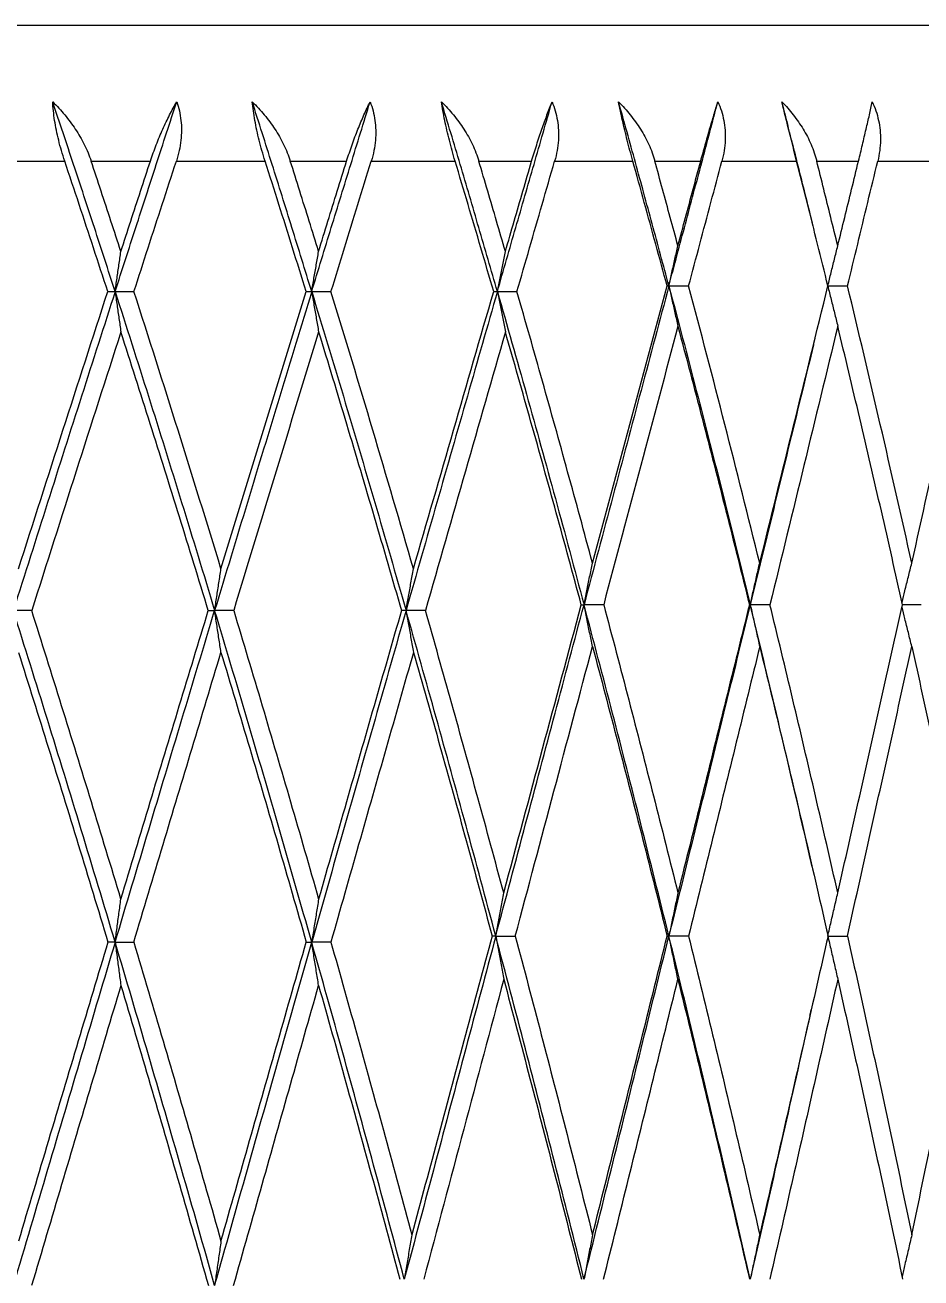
# Model space of a CAD drawing. Extents: x 1661 to 2451, y 0 to 579.
# Drawn here: x 2173.46 to 2180.05, y 461.55 to 470.76 of the extents above; entities that cross this region are included whole.
import ezdxf

# ---------------------------------------------------------------- set-up
doc = ezdxf.new("R2010")
doc.units = 0
doc.header["$LTSCALE"] = 10
doc.header["$MEASUREMENT"] = 0
doc.header["$PDMODE"] = 3
doc.header["$PDSIZE"] = -10
doc.layers.get('0').update_dxf_attribs({"linetype": 'CONTINUOUS'})
doc.layers.get('DEFPOINTS').update_dxf_attribs({"linetype": 'CONTINUOUS'})
doc.layers.add('2', color=7, linetype='CONTINUOUS', true_color=0xffffff)
doc.styles.add('Daelim Dimension', font='')
doc.styles.get('Daelim Dimension').set_extended_font_data('나눔고딕')
doc.dimstyles.new('DEFAULT', dxfattribs={"dimscale": 2, "dimtxt": 2, "dimasz": 2, "dimexe": 0, "dimexo": 2, "dimgap": 1, "dimtad": 1, "dimdec": 0, "dimzin": 9, "dimdsep": 46, "dimtxsty": 'Daelim Dimension', "dimcen": 0.5, "dimclrd": 5, "dimclre": 5, "dimclrt": 256, "dimadec": 1, "dimazin": 0, "dimtfac": 1, "dimtdec": 0, "dimtix": 1, "dimtmove": 0, "dimatfit": 3, "dimfxl": 1, "dimtolj": 1, "dimtzin": 1, "dimlwd": 9, "dimlwe": 9, "dimarcsym": 0})

# ---------------------------------------------------------------- blocks, each defined once
blk = doc.blocks.new('*D11')
at = {"color": 5, "lineweight": 9, "ltscale": 0.5, "transparency": 16777216}
for p, q in [((2146.9886, 470.7637), (1973.3175, 470.7637)), ((1975.3175, 466.7637), (1975.3175, 277.2806)), ((2140.6495, 273.2806), (1973.3175, 273.2806))]:
    blk.add_line(p, q, dxfattribs=at)
at = {"color": 5, "linetype": 'ByBlock', "lineweight": 9, "ltscale": 0.5, "transparency": 16777216}
for p, q in [((2212.6777, 377.2806), (2263.0505, 377.2806)), ((2263.0505, 373.2806), (2263.0505, 277.2806)), ((2212.6777, 273.2806), (2263.0505, 273.2806))]:
    blk.add_line(p, q, dxfattribs=at)
at = {"color": 5, "ltscale": 0.5, "transparency": 16777216}
for points in [[(1974.6508, 466.7637), (1975.9842, 466.7637), (1975.3175, 470.7637)], [(2262.3839, 373.2806), (2263.7172, 373.2806), (2263.0505, 377.2806)], [(1974.6508, 277.2806), (1975.9842, 277.2806), (1975.3175, 273.2806)], [(2262.3839, 277.2806), (2263.7172, 277.2806), (2263.0505, 273.2806)]]:
    blk.add_solid(points, dxfattribs=at)
at = {"layer": 'DEFPOINTS', "color": 0, "ltscale": 0.5, "transparency": 16777216}
for p in [(2150.9886, 470.7637), (2208.6777, 377.2806), (1975.3175, 273.2806), (2144.6495, 273.2806), (2208.6777, 273.2806), (2263.0505, 273.2806)]:
    blk.add_point(p, dxfattribs=at)
at = {"color": 7, "ltscale": 0.5, "transparency": 16777216, "insert": (1967.874, 372.0221), "char_height": 10, "attachment_point": 5, "rotation": 90, "style": 'Daelim Dimension'}
blk.add_mtext('\\A1;197', dxfattribs=at)
at = {"ltscale": 0.5, "transparency": 16777216, "insert": (2258.8874, 325.2806), "char_height": 4, "attachment_point": 5, "rotation": 90, "style": 'Daelim Dimension'}
blk.add_mtext('\\A1;104', dxfattribs=at)

msp = doc.modelspace()

# ---------------------------------------------------------------- linework, layer by layer
at = {"layer": '2', "color": 7, "linetype": 'Continuous', "lineweight": 18}
msp.add_line((2166.9886, 470.7637), (2182.9886, 470.7637), dxfattribs=at)
at = {"layer": '2', "color": 7, "linetype": 'Continuous', "lineweight": 13}
for p, q in [((2173.0716, 469.7637), (2173.7548, 469.7637)), ((2174.5757, 469.7637), (2175.2288, 469.7637)), ((2176.0089, 469.7637), (2176.6258, 469.7637)), ((2177.3579, 469.7637), (2177.9328, 469.7637)), ((2178.5883, 469.7637), (2179.1375, 469.7637)), ((2179.7339, 469.7637), (2180.2288, 469.7637))]:
    msp.add_line(p, q, dxfattribs=at)
at = {"layer": '2', "color": 7, "linetype": 'Continuous', "lineweight": 18}
for points, degree in [([(2174.1255, 468.8034), (2174.0747, 468.9611), (2173.9729, 469.2747), (2173.8199, 469.7398), (2173.7175, 470.0469), (2173.6662, 470.1996)], 3), ([(2173.7548, 469.7637), (2173.7375, 469.8151), (2173.7079, 469.9172), (2173.6782, 470.064), (2173.6686, 470.1557), (2173.6662, 470.1996)], 3), ([(2174.1255, 468.8034), (2174.1764, 468.9611), (2174.2777, 469.2748), (2174.4287, 469.7402), (2174.5287, 470.047), (2174.5785, 470.1996)], 3), ([(2174.5785, 470.1996), (2174.5939, 470.1557), (2174.6149, 470.064), (2174.6148, 469.9171), (2174.5925, 469.8151), (2174.5757, 469.7637)], 3), ([(2175.5711, 468.8034), (2175.5228, 468.9611), (2175.426, 469.2747), (2175.2803, 469.7398), (2175.1827, 470.0469), (2175.1338, 470.1996)], 3), ([(2175.2288, 469.7637), (2175.2123, 469.8151), (2175.1832, 469.9172), (2175.1513, 470.064), (2175.1383, 470.1557), (2175.1338, 470.1996)], 3), ([(2175.5711, 468.8034), (2175.6194, 468.9611), (2175.7157, 469.2748), (2175.8589, 469.7402), (2175.9536, 470.047), (2176.0008, 470.1996)], 3), ([(2176.0008, 470.1996), (2176.0177, 470.1557), (2176.0415, 470.064), (2176.0451, 469.9171), (2176.0249, 469.8151), (2176.0089, 469.7637)], 3), ([(2176.9365, 468.8034), (2176.8912, 468.9611), (2176.8003, 469.2747), (2176.6633, 469.7398), (2176.5714, 470.0469), (2176.5253, 470.1996)], 3), ([(2176.6258, 469.7637), (2176.6103, 469.8151), (2176.582, 469.9172), (2176.5482, 470.064), (2176.5319, 470.1557), (2176.5253, 470.1996)], 3), ([(2176.9365, 468.8034), (2176.9819, 468.9611), (2177.0721, 469.2748), (2177.2062, 469.7402), (2177.2948, 470.047), (2177.3389, 470.1996)], 3), ([(2177.3389, 470.1996), (2177.3571, 470.1557), (2177.3835, 470.064), (2177.3908, 469.9171), (2177.3728, 469.8151), (2177.3579, 469.7637)], 3), ([(2178.1979, 468.8449), (2178.1572, 468.9978), (2178.0755, 469.302), (2177.9522, 469.7533), (2177.8693, 470.0513), (2177.8277, 470.1996)], 3), ([(2177.9328, 469.7637), (2177.9184, 469.8151), (2177.8911, 469.9172), (2177.8557, 470.064), (2177.8363, 470.1557), (2177.8277, 470.1996)], 3), ([(2178.1979, 468.8449), (2178.2387, 468.9978), (2178.3197, 469.3021), (2178.44, 469.7537), (2178.5194, 470.0515), (2178.5588, 470.1996)], 3), ([(2178.5588, 470.1996), (2178.5782, 470.1557), (2178.6069, 470.064), (2178.6177, 469.9171), (2178.6021, 469.8151), (2178.5883, 469.7637)], 3), ([(2179.1375, 469.7637), (2179.1244, 469.8151), (2179.0985, 469.9172), (2179.0617, 470.064), (2179.0394, 470.1557), (2179.0289, 470.1996)], 3), ([(2179.694, 470.1996), (2179.7143, 470.1557), (2179.7451, 470.064), (2179.7595, 469.9171), (2179.7464, 469.8151), (2179.7339, 469.7637)], 3), ([(2174.0716, 468.8034), (2174.0366, 468.9109), (2173.9665, 469.1254), (2173.8609, 469.4454), (2173.7902, 469.6578), (2173.7548, 469.7637)], 3), ([(2174.1678, 469.099), (2174.1436, 469.1732), (2174.0951, 469.3214), (2174.0222, 469.543), (2173.9735, 469.6902), (2173.9491, 469.7637)], 3), ([(2174.1678, 469.099), (2174.192, 469.1732), (2174.2403, 469.3214), (2174.3128, 469.543), (2174.361, 469.6902), (2174.3851, 469.7637)], 3), ([(2174.2637, 468.8034), (2174.2985, 468.9109), (2174.368, 469.1254), (2174.472, 469.4454), (2174.5412, 469.6578), (2174.5757, 469.7637)], 3), ([(2175.5305, 468.8034), (2175.4972, 468.9109), (2175.4305, 469.1254), (2175.3299, 469.4454), (2175.2625, 469.6578), (2175.2288, 469.7637)], 3), ([(2175.6219, 469.099), (2175.5989, 469.1732), (2175.5529, 469.3214), (2175.4835, 469.543), (2175.4371, 469.6902), (2175.4139, 469.7637)], 3), ([(2175.6219, 469.099), (2175.6449, 469.1732), (2175.6908, 469.3214), (2175.7596, 469.543), (2175.8054, 469.6902), (2175.8282, 469.7637)], 3), ([(2175.713, 468.8034), (2175.7461, 468.9109), (2175.812, 469.1254), (2175.9107, 469.4454), (2175.9762, 469.6578), (2176.0089, 469.7637)], 3), ([(2176.9095, 468.8034), (2176.8783, 468.9109), (2176.8156, 469.1254), (2176.721, 469.4454), (2176.6576, 469.6578), (2176.6258, 469.7637)], 3), ([(2176.9954, 469.099), (2176.9738, 469.1732), (2176.9306, 469.3214), (2176.8654, 469.543), (2176.8218, 469.6902), (2176.8, 469.7637)], 3), ([(2176.9954, 469.099), (2177.017, 469.1732), (2177.0601, 469.3214), (2177.1245, 469.543), (2177.1674, 469.6902), (2177.1888, 469.7637)], 3), ([(2177.0809, 468.8034), (2177.1118, 468.9109), (2177.1736, 469.1254), (2177.266, 469.4454), (2177.3273, 469.6578), (2177.3579, 469.7637)], 3), ([(2178.1848, 468.8449), (2178.157, 468.9477), (2178.1014, 469.1528), (2178.0174, 469.4591), (2177.961, 469.6623), (2177.9328, 469.7637)], 3), ([(2178.2643, 469.1402), (2178.2456, 469.2098), (2178.208, 469.3488), (2178.1514, 469.5566), (2178.1134, 469.6947), (2178.0944, 469.7637)], 3), ([(2178.2643, 469.1402), (2178.283, 469.2098), (2178.3205, 469.3488), (2178.3764, 469.5566), (2178.4136, 469.6947), (2178.4322, 469.7637)], 3), ([(2178.3434, 468.8449), (2178.3708, 468.9477), (2178.4255, 469.1528), (2178.5072, 469.4591), (2178.5613, 469.6623), (2178.5883, 469.7637)], 3), ([(2179.3675, 468.8449), (2179.3422, 468.9477), (2179.2915, 469.1528), (2179.2149, 469.4591), (2179.1634, 469.6623), (2179.1375, 469.7637)], 3), ([(2179.4399, 469.1402), (2179.4228, 469.2098), (2179.3886, 469.3488), (2179.337, 469.5566), (2179.3025, 469.6947), (2179.2851, 469.7637)], 3), ([(2179.4399, 469.1402), (2179.4569, 469.2098), (2179.4909, 469.3488), (2179.5418, 469.5566), (2179.5756, 469.6947), (2179.5924, 469.7637)], 3), ([(2179.5118, 468.8449), (2179.5367, 468.9477), (2179.5864, 469.1528), (2179.6604, 469.4591), (2179.7095, 469.6623), (2179.7339, 469.7637)], 3), ([(2179.2579, 469.2871), (2179.2462, 469.3366)], 1), ([(2178.1979, 468.8449), (2178.2053, 468.8778), (2178.2199, 468.9436), (2178.2421, 469.042), (2178.2569, 469.1075), (2178.2643, 469.1402)], 3), ([(2174.1255, 468.8034), (2174.1302, 468.8364), (2174.1395, 468.9022), (2174.1536, 469.0007), (2174.1631, 469.0662), (2174.1678, 469.099)], 3), ([(2175.5711, 468.8034), (2175.5767, 468.8364), (2175.588, 468.9022), (2175.6049, 469.0007), (2175.6162, 469.0662), (2175.6219, 469.099)], 3), ([(2176.9365, 468.8034), (2176.943, 468.8364), (2176.956, 468.9022), (2176.9757, 469.0007), (2176.9888, 469.0662), (2176.9954, 469.099)], 3), ([(2174.1255, 468.8034), (2174.0437, 468.5496), (2173.8791, 468.0374), (2173.6296, 467.2557), (2173.4614, 466.7254), (2173.3769, 466.458)], 3), ([(2173.4147, 466.7644), (2173.6322, 467.4454), (2173.8511, 468.1251), (2174.0716, 468.8034)], 3), ([(2174.0716, 468.8034), (2174.0776, 468.8034), (2174.0896, 468.8034), (2174.1076, 468.8034), (2174.1196, 468.8034), (2174.1255, 468.8034)], 3), ([(2174.1255, 468.8034), (2174.1409, 468.8034), (2174.1716, 468.8034), (2174.2176, 468.8034), (2174.2483, 468.8034), (2174.2637, 468.8034)], 3), ([(2174.1255, 468.8034), (2174.2075, 468.5491), (2174.3711, 468.0363), (2174.6148, 467.2555), (2174.7768, 466.7253), (2174.8575, 466.458)], 3), ([(2174.1255, 468.8034), (2174.1302, 468.7705), (2174.1395, 468.7046), (2174.1536, 468.6057), (2174.1631, 468.5396), (2174.1678, 468.5066)], 3), ([(2174.9041, 466.7644), (2174.6962, 467.4454), (2174.4829, 468.1251), (2174.2637, 468.8034)], 3), ([(2175.5711, 468.8034), (2175.4934, 468.5496), (2175.3368, 468.0374), (2175.099, 467.2557), (2174.9383, 466.7254), (2174.8575, 466.458)], 3), ([(2174.9041, 466.7644), (2175.112, 467.4454), (2175.3208, 468.1251), (2175.5305, 468.8034)], 3), ([(2175.5305, 468.8034), (2175.535, 468.8034), (2175.544, 468.8034), (2175.5576, 468.8034), (2175.5666, 468.8034), (2175.5711, 468.8034)], 3), ([(2175.5711, 468.8034), (2175.5869, 468.8034), (2175.6184, 468.8034), (2175.6657, 468.8034), (2175.6973, 468.8034), (2175.713, 468.8034)], 3), ([(2175.5711, 468.8034), (2175.649, 468.5491), (2175.8043, 468.0363), (2176.0352, 467.2555), (2176.1884, 466.7253), (2176.2647, 466.458)], 3), ([(2175.5711, 468.8034), (2175.5767, 468.7705), (2175.5879, 468.7046), (2175.6049, 468.6057), (2175.6162, 468.5396), (2175.6219, 468.5066)], 3), ([(2176.3196, 466.7644), (2176.1232, 467.4454), (2175.9212, 468.1251), (2175.713, 468.8034)], 3), ([(2176.9365, 468.8034), (2176.8635, 468.5496), (2176.7165, 468.0374), (2176.4925, 467.2557), (2176.341, 466.7254), (2176.2647, 466.458)], 3), ([(2176.3196, 466.7644), (2176.5159, 467.4454), (2176.7126, 468.1251), (2176.9095, 468.8034)], 3), ([(2176.9095, 468.8034), (2176.9126, 468.8034), (2176.9186, 468.8034), (2176.9276, 468.8034), (2176.9335, 468.8034), (2176.9365, 468.8034)], 3), ([(2176.9365, 468.8034), (2176.9526, 468.8034), (2176.9846, 468.8034), (2177.0327, 468.8034), (2177.0648, 468.8034), (2177.0809, 468.8034)], 3), ([(2176.9365, 468.8034), (2177.0083, 468.5537), (2177.1513, 468.0501), (2177.3634, 467.2837), (2177.5038, 466.7634), (2177.5737, 466.5012)], 3), ([(2176.9365, 468.8034), (2176.943, 468.7705), (2176.956, 468.7046), (2176.9757, 468.6057), (2176.9888, 468.5396), (2176.9954, 468.5066)], 3), ([(2177.6363, 466.8074), (2177.5757, 467.0325), (2177.4538, 467.4804), (2177.2687, 468.1457), (2177.1437, 468.5849), (2177.0809, 468.8034)], 3), ([(2178.1979, 468.8449), (2178.1304, 468.5913), (2177.9941, 468.0795), (2177.786, 467.2983), (2177.6448, 466.7684), (2177.5737, 466.5012)], 3), ([(2177.6363, 466.8074), (2177.8194, 467.4879), (2178.0023, 468.1671), (2178.1848, 468.8449)], 3), ([(2178.1848, 468.8449), (2178.1862, 468.8449), (2178.1892, 468.8449), (2178.1936, 468.8449), (2178.1965, 468.8449), (2178.1979, 468.8449)], 3), ([(2178.1979, 468.8449), (2178.2141, 468.8449), (2178.2464, 468.8449), (2178.2949, 468.8449), (2178.3272, 468.8449), (2178.3434, 468.8449)], 3), ([(2178.1979, 468.8449), (2178.2656, 468.5908), (2178.4002, 468.0783), (2178.5994, 467.2981), (2178.7308, 466.7683), (2178.7961, 466.5012)], 3), ([(2178.1979, 468.8449), (2178.2053, 468.812), (2178.2199, 468.7461), (2178.2421, 468.6473), (2178.2569, 468.5813), (2178.2643, 468.5483)], 3), ([(2178.866, 466.8074), (2178.6979, 467.4879), (2178.5239, 468.1671), (2178.3434, 468.8449)], 3), ([(2178.866, 466.8074), (2179.034, 467.4879), (2179.2012, 468.1671), (2179.3675, 468.8449)], 3), ([(2179.3666, 468.8449), (2179.3827, 468.8449), (2179.415, 468.8449), (2179.4634, 468.8449), (2179.4956, 468.8449), (2179.5118, 468.8449)], 3), ([(2179.3666, 468.8449), (2179.3747, 468.812), (2179.3909, 468.7461), (2179.4153, 468.6473), (2179.4317, 468.5813), (2179.4399, 468.5483)], 3), ([(2179.9847, 466.8074), (2179.8332, 467.4879), (2179.6758, 468.1671), (2179.5118, 468.8449)], 3), ([(2179.9847, 466.8074), (2180.1361, 467.4879), (2180.2861, 468.1671), (2180.4345, 468.8449)], 3), ([(2174.1678, 468.5066), (2173.9478, 467.8251), (2173.7293, 467.1421), (2173.5122, 466.458)], 3), ([(2174.8106, 466.458), (2174.7401, 466.689), (2174.5985, 467.1489), (2174.3842, 467.8317), (2174.2401, 468.2824), (2174.1678, 468.5066)], 3), ([(2175.6219, 468.5066), (2175.4129, 467.8251), (2175.2047, 467.1421), (2174.9973, 466.458)], 3), ([(2175.6219, 468.5066), (2175.6907, 468.2824), (2175.8275, 467.8317), (2176.0306, 467.1489), (2176.1646, 466.689), (2176.2312, 466.458)], 3), ([(2176.9954, 468.5066), (2176.7992, 467.8251), (2176.6033, 467.1421), (2176.4075, 466.458)], 3), ([(2177.5539, 466.5012), (2177.4929, 466.7273), (2177.3704, 467.1773), (2177.1842, 467.8458), (2177.0586, 468.2871), (2176.9954, 468.5066)], 3), ([(2178.2643, 468.5483), (2178.0827, 467.8672), (2177.9007, 467.1848), (2177.7183, 466.5012)], 3), ([(2178.2643, 468.5483), (2178.324, 468.3242), (2178.4426, 467.8739), (2178.618, 467.1915), (2178.7331, 466.732), (2178.7903, 466.5012)], 3), ([(2179.4399, 468.5483), (2179.2746, 467.8672), (2179.1084, 467.1848), (2178.9412, 466.5012)], 3), ([(2179.9164, 466.5012), (2179.8649, 466.732), (2179.7608, 467.1915), (2179.6019, 467.8739), (2179.4942, 468.3242), (2179.4399, 468.5483)], 3), ([(2179.2613, 468.4107), (2179.2733, 468.4614)], 1), ([(2174.8575, 466.458), (2174.8627, 466.4922), (2174.873, 466.5604), (2174.8885, 466.6625), (2174.8989, 466.7305), (2174.9041, 466.7644)], 3), ([(2176.2647, 466.458), (2176.2707, 466.4922), (2176.2829, 466.5604), (2176.3012, 466.6625), (2176.3134, 466.7305), (2176.3196, 466.7644)], 3), ([(2177.5737, 466.5012), (2177.5806, 466.5353), (2177.5944, 466.6035), (2177.6153, 466.7056), (2177.6293, 466.7735), (2177.6363, 466.8074)], 3), ([(2178.7961, 466.5012), (2178.8038, 466.5353), (2178.8193, 466.6035), (2178.8425, 466.7056), (2178.8581, 466.7735), (2178.866, 466.8074)], 3), ([(2176.9246, 464.0645), (2176.9985, 464.3419), (2177.1451, 464.8923), (2177.3615, 465.7048), (2177.5033, 466.2372), (2177.5737, 466.5012)], 3), ([(2176.9834, 464.3812), (2177.1738, 465.089), (2177.364, 465.7957), (2177.5539, 466.5012)], 3), ([(2177.5539, 466.5012), (2177.5561, 466.5012), (2177.5605, 466.5012), (2177.5671, 466.5012), (2177.5715, 466.5012), (2177.5737, 466.5012)], 3), ([(2177.7183, 466.5012), (2177.7022, 466.5012), (2177.6701, 466.5012), (2177.6219, 466.5012), (2177.5897, 466.5012), (2177.5737, 466.5012)], 3), ([(2178.198, 464.0645), (2178.1296, 464.342), (2177.9921, 464.8925), (2177.7843, 465.7036), (2177.6441, 466.2367), (2177.5737, 466.5012)], 3), ([(2177.6363, 466.1937), (2177.6293, 466.2279), (2177.6153, 466.2963), (2177.5944, 466.3988), (2177.5806, 466.4671), (2177.5737, 466.5012)], 3), ([(2177.7183, 466.5012), (2177.7802, 466.269), (2177.903, 465.8025), (2178.0851, 465.0958), (2178.2048, 464.6202), (2178.2643, 464.3812)], 3), ([(2178.7961, 466.5012), (2178.7316, 466.2372), (2178.6012, 465.7048), (2178.4018, 464.8923), (2178.2663, 464.3419), (2178.198, 464.0645)], 3), ([(2178.7903, 466.5012), (2178.7329, 466.269), (2178.6174, 465.8025), (2178.442, 465.0958), (2178.3238, 464.6202), (2178.2643, 464.3812)], 3), ([(2178.7961, 466.5012), (2178.7954, 466.5012), (2178.7942, 466.5012), (2178.7922, 466.5012), (2178.7909, 466.5012), (2178.7903, 466.5012)], 3), ([(2178.9412, 466.5012), (2178.9251, 466.5012), (2178.8928, 466.5012), (2178.8445, 466.5012), (2178.8122, 466.5012), (2178.7961, 466.5012)], 3), ([(2178.7961, 466.5012), (2178.8038, 466.4671), (2178.8192, 466.3988), (2178.8425, 466.2963), (2178.8581, 466.2279), (2178.866, 466.1937)], 3), ([(2179.4399, 464.3812), (2179.3857, 464.6202), (2179.2767, 465.0958), (2179.1104, 465.8025), (2178.9979, 466.269), (2178.9412, 466.5012)], 3), ([(2179.4399, 464.3812), (2179.494, 464.6202), (2179.6014, 465.0958), (2179.7603, 465.8025), (2179.8646, 466.269), (2179.9164, 466.5012)], 3), ([(2173.5122, 466.458), (2173.4972, 466.458), (2173.4671, 466.458), (2173.422, 466.458), (2173.3919, 466.458), (2173.3769, 466.458)], 3), ([(2174.1255, 464.0197), (2174.0427, 464.2974), (2173.8768, 464.8482), (2173.6276, 465.6599), (2173.4605, 466.1934), (2173.3769, 466.458)], 3), ([(2174.1678, 464.3366), (2174.0957, 464.5757), (2173.9511, 465.0517), (2173.7326, 465.7588), (2173.5858, 466.2257), (2173.5122, 466.458)], 3), ([(2174.1255, 464.0197), (2174.2083, 464.2973), (2174.373, 464.848), (2174.6171, 465.6611), (2174.7777, 466.1939), (2174.8575, 466.458)], 3), ([(2174.1678, 464.3366), (2174.2398, 464.5757), (2174.3835, 465.0517), (2174.5978, 465.7588), (2174.7398, 466.2257), (2174.8106, 466.458)], 3), ([(2174.8106, 466.458), (2174.8158, 466.458), (2174.8263, 466.458), (2174.8419, 466.458), (2174.8523, 466.458), (2174.8575, 466.458)], 3), ([(2174.9973, 466.458), (2174.9817, 466.458), (2174.9507, 466.458), (2174.9041, 466.458), (2174.8731, 466.458), (2174.8575, 466.458)], 3), ([(2175.5711, 464.0197), (2175.4924, 464.2974), (2175.3346, 464.8482), (2175.097, 465.6599), (2174.9375, 466.1934), (2174.8575, 466.458)], 3), ([(2174.9041, 466.1504), (2174.8989, 466.1846), (2174.8885, 466.253), (2174.873, 466.3556), (2174.8627, 466.4239), (2174.8575, 466.458)], 3), ([(2174.9973, 466.458), (2175.0676, 466.2257), (2175.2076, 465.7588), (2175.4159, 465.0517), (2175.5534, 464.5757), (2175.6219, 464.3366)], 3), ([(2176.2647, 466.458), (2176.1893, 466.1939), (2176.0374, 465.6611), (2175.8061, 464.848), (2175.6498, 464.2973), (2175.5711, 464.0197)], 3), ([(2176.2312, 466.458), (2176.1643, 466.2257), (2176.0299, 465.7588), (2175.8268, 465.0517), (2175.6904, 464.5757), (2175.6219, 464.3366)], 3), ([(2176.2647, 466.458), (2176.261, 466.458), (2176.2535, 466.458), (2176.2424, 466.458), (2176.2349, 466.458), (2176.2312, 466.458)], 3), ([(2176.4075, 466.458), (2176.3917, 466.458), (2176.3599, 466.458), (2176.3123, 466.458), (2176.2805, 466.458), (2176.2647, 466.458)], 3), ([(2176.9246, 464.0645), (2176.852, 464.337), (2176.7064, 464.8775), (2176.4867, 465.6743), (2176.3388, 466.1981), (2176.2647, 466.458)], 3), ([(2176.2647, 466.458), (2176.2707, 466.4239), (2176.2829, 466.3556), (2176.3012, 466.253), (2176.3134, 466.1846), (2176.3196, 466.1504)], 3), ([(2176.9834, 464.3812), (2176.9204, 464.6152), (2176.7938, 465.0811), (2176.6018, 465.7734), (2176.4725, 466.2305), (2176.4075, 466.458)], 3), ([(2177.0682, 464.0645), (2177.2579, 464.7754), (2177.4473, 465.4852), (2177.6363, 466.1937)], 3), ([(2177.6363, 466.1937), (2177.6985, 465.9606), (2177.8221, 465.492), (2178.0052, 464.7823), (2178.1256, 464.3045), (2178.1854, 464.0645)], 3), ([(2178.866, 466.1937), (2178.8089, 465.9606), (2178.694, 465.492), (2178.5196, 464.7823), (2178.4019, 464.3045), (2178.3427, 464.0645)], 3), ([(2178.866, 466.1937), (2178.923, 465.9606), (2179.0363, 465.492), (2179.2037, 464.7823), (2179.3136, 464.3045), (2179.3681, 464.0645)], 3), ([(2179.5112, 464.0645), (2179.565, 464.3045), (2179.6717, 464.7823), (2179.8296, 465.492), (2179.9332, 465.9606), (2179.9847, 466.1937)], 3), ([(2179.9847, 466.1937), (2180.0361, 465.9606), (2180.138, 465.492), (2180.2882, 464.7823), (2180.3864, 464.3045), (2180.4351, 464.0645)], 3), ([(2173.4147, 466.1504), (2173.4886, 465.9171), (2173.6357, 465.4482), (2173.855, 464.738), (2174.0001, 464.2599), (2174.0724, 464.0197)], 3), ([(2174.2629, 464.0197), (2174.3348, 464.2599), (2174.4781, 464.738), (2174.6919, 465.4482), (2174.8335, 465.9171), (2174.9041, 466.1504)], 3), ([(2174.9041, 466.1504), (2174.9747, 465.9171), (2175.1153, 465.4482), (2175.3244, 464.738), (2175.4625, 464.2599), (2175.5312, 464.0197)], 3), ([(2176.3196, 466.1504), (2176.2529, 465.9171), (2176.119, 465.4482), (2175.9165, 464.738), (2175.7805, 464.2599), (2175.7123, 464.0197)], 3), ([(2176.3196, 466.1504), (2176.3849, 465.9219), (2176.5148, 465.4628), (2176.7077, 464.7675), (2176.8349, 464.2996), (2176.8982, 464.0645)], 3), ([(2179.251, 464.5755), (2179.2398, 464.6248)], 1), ([(2176.9246, 464.0645), (2176.9311, 464.0998), (2176.9441, 464.1703), (2176.9637, 464.2759), (2176.9768, 464.3461), (2176.9834, 464.3812)], 3), ([(2178.2643, 464.3812), (2178.2569, 464.3461), (2178.2421, 464.2759), (2178.22, 464.1703), (2178.2053, 464.0998), (2178.198, 464.0645)], 3), ([(2179.3666, 464.0645), (2179.3747, 464.0998), (2179.3909, 464.1703), (2179.4153, 464.2759), (2179.4317, 464.3461), (2179.4399, 464.3812)], 3), ([(2174.1255, 464.0197), (2174.1302, 464.0551), (2174.1396, 464.1256), (2174.1536, 464.2312), (2174.1631, 464.3015), (2174.1678, 464.3366)], 3), ([(2175.6219, 464.3366), (2175.6162, 464.3015), (2175.6049, 464.2312), (2175.588, 464.1256), (2175.5767, 464.0551), (2175.5711, 464.0197)], 3), ([(2174.1255, 464.0197), (2174.0439, 463.7459), (2173.8795, 463.1937), (2173.6297, 462.3511), (2173.4614, 461.7814), (2173.3769, 461.4944)], 3), ([(2174.0724, 464.0197), (2173.9999, 463.7788), (2173.8546, 463.2948), (2173.6353, 462.5619), (2173.4884, 462.0687), (2173.4147, 461.821)], 3), ([(2174.1255, 464.0197), (2174.1197, 464.0197), (2174.1079, 464.0197), (2174.0901, 464.0197), (2174.0783, 464.0197), (2174.0724, 464.0197)], 3), ([(2174.1255, 464.0197), (2174.1408, 464.0197), (2174.1713, 464.0197), (2174.2171, 464.0197), (2174.2476, 464.0197), (2174.2629, 464.0197)], 3), ([(2174.8575, 461.4944), (2174.7766, 461.7818), (2174.6144, 462.352), (2174.3707, 463.1927), (2174.2074, 463.7455), (2174.1255, 464.0197)], 3), ([(2174.1255, 464.0197), (2174.1302, 463.9845), (2174.1395, 463.9139), (2174.1536, 463.8079), (2174.163, 463.7372), (2174.1678, 463.7018)], 3), ([(2174.2629, 464.0197), (2174.3349, 463.7788), (2174.4785, 463.2948), (2174.6922, 462.5619), (2174.8336, 462.0687), (2174.9041, 461.821)], 3), ([(2174.8575, 461.4944), (2174.9384, 461.7814), (2175.099, 462.3511), (2175.3371, 463.1937), (2175.4935, 463.7459), (2175.5711, 464.0197)], 3), ([(2174.9041, 461.821), (2174.9745, 462.0687), (2175.1149, 462.5619), (2175.324, 463.2948), (2175.4623, 463.7788), (2175.5312, 464.0197)], 3), ([(2175.5312, 464.0197), (2175.5357, 464.0197), (2175.5446, 464.0197), (2175.5579, 464.0197), (2175.5667, 464.0197), (2175.5711, 464.0197)], 3), ([(2175.7123, 464.0197), (2175.6966, 464.0197), (2175.6652, 464.0197), (2175.6182, 464.0197), (2175.5868, 464.0197), (2175.5711, 464.0197)], 3), ([(2176.2523, 461.5407), (2176.1772, 461.8227), (2176.0266, 462.3823), (2175.7998, 463.2077), (2175.6475, 463.7504), (2175.5711, 464.0197)], 3), ([(2175.6219, 463.7018), (2175.6162, 463.7372), (2175.6049, 463.8079), (2175.5879, 463.9139), (2175.5767, 463.9845), (2175.5711, 464.0197)], 3), ([(2175.7123, 464.0197), (2175.7793, 463.7838), (2175.9126, 463.3098), (2176.111, 462.5923), (2176.242, 462.1096), (2176.3071, 461.8672)], 3), ([(2176.9246, 464.0645), (2176.8517, 463.7909), (2176.7047, 463.239), (2176.4804, 462.397), (2176.3287, 461.8275), (2176.2523, 461.5407)], 3), ([(2176.8982, 464.0645), (2176.8334, 463.8238), (2176.7033, 463.3401), (2176.5063, 462.6076), (2176.3737, 462.1147), (2176.3071, 461.8672)], 3), ([(2176.9246, 464.0645), (2176.9217, 464.0645), (2176.9158, 464.0645), (2176.907, 464.0645), (2176.9012, 464.0645), (2176.8982, 464.0645)], 3), ([(2176.9246, 464.0645), (2176.9406, 464.0645), (2176.9725, 464.0646), (2177.0203, 464.0645), (2177.0523, 464.0645), (2177.0682, 464.0645)], 3), ([(2177.5736, 461.5407), (2177.5023, 461.8279), (2177.3591, 462.3978), (2177.143, 463.238), (2176.9976, 463.7905), (2176.9246, 464.0645)], 3), ([(2176.9246, 464.0645), (2176.9311, 464.0293), (2176.9441, 463.9588), (2176.9637, 463.8528), (2176.9768, 463.7821), (2176.9834, 463.7467)], 3), ([(2177.0682, 464.0645), (2177.1324, 463.8238), (2177.26, 463.34), (2177.4494, 462.6076), (2177.5742, 462.1147), (2177.6363, 461.8672)], 3), ([(2177.5736, 461.5407), (2177.6448, 461.8275), (2177.7861, 462.397), (2177.9943, 463.239), (2178.1305, 463.7909), (2178.198, 464.0645)], 3), ([(2177.6363, 461.8672), (2177.6983, 462.1147), (2177.8217, 462.6076), (2178.0048, 463.34), (2178.1255, 463.8238), (2178.1854, 464.0645)], 3), ([(2178.1854, 464.0645), (2178.1868, 464.0645), (2178.1896, 464.0645), (2178.1938, 464.0645), (2178.1966, 464.0645), (2178.198, 464.0645)], 3), ([(2178.3427, 464.0645), (2178.3266, 464.0645), (2178.2945, 464.0645), (2178.2462, 464.0646), (2178.214, 464.0645), (2178.198, 464.0645)], 3), ([(2178.7961, 461.5407), (2178.7306, 461.8279), (2178.599, 462.3978), (2178.3999, 463.238), (2178.2655, 463.7905), (2178.198, 464.0645)], 3), ([(2178.2643, 463.7467), (2178.2569, 463.7821), (2178.242, 463.8528), (2178.2199, 463.9588), (2178.2053, 464.0293), (2178.198, 464.0645)], 3), ([(2178.3427, 464.0645), (2178.402, 463.8238), (2178.5199, 463.34), (2178.6943, 462.6076), (2178.809, 462.1147), (2178.866, 461.8672)], 3), ([(2179.3681, 464.0645), (2179.3134, 463.8238), (2179.2034, 463.34), (2179.036, 462.6076), (2178.9229, 462.1147), (2178.866, 461.8672)], 3), ([(2179.3666, 464.0645), (2179.3827, 464.0645), (2179.4148, 464.0646), (2179.463, 464.0645), (2179.4951, 464.0645), (2179.5112, 464.0645)], 3), ([(2179.3666, 464.0645), (2179.3747, 464.0293), (2179.3909, 463.9588), (2179.4153, 463.8528), (2179.4317, 463.7821), (2179.4399, 463.7467)], 3), ([(2179.5112, 464.0645), (2179.5651, 463.8238), (2179.672, 463.34), (2179.8299, 462.6076), (2179.9333, 462.1147), (2179.9847, 461.8672)], 3), ([(2179.9847, 461.8672), (2180.036, 462.1147), (2180.1377, 462.6076), (2180.2879, 463.34), (2180.3863, 463.8238), (2180.4351, 464.0645)], 3), ([(2174.1678, 463.7018), (2174.0955, 463.4599), (2173.9505, 462.9739), (2173.7318, 462.2381), (2173.5851, 461.743), (2173.5115, 461.4944)], 3), ([(2174.1678, 463.7018), (2174.2401, 463.4599), (2174.3841, 462.9739), (2174.5986, 462.2381), (2174.7405, 461.743), (2174.8112, 461.4944)], 3), ([(2174.9966, 461.4944), (2175.0669, 461.743), (2175.2069, 462.2381), (2175.4153, 462.9739), (2175.5532, 463.4599), (2175.6219, 463.7018)], 3), ([(2175.6219, 463.7018), (2175.6892, 463.4649), (2175.8231, 462.989), (2176.0223, 462.2686), (2176.1539, 461.7841), (2176.2194, 461.5407)], 3), ([(2176.9834, 463.7467), (2176.7874, 463.0124), (2176.5912, 462.277), (2176.3946, 461.5407)], 3), ([(2176.9834, 463.7467), (2177.0479, 463.505), (2177.1762, 463.0193), (2177.3666, 462.284), (2177.492, 461.7892), (2177.5544, 461.5407)], 3), ([(2177.7177, 461.5407), (2177.7795, 461.7892), (2177.9024, 462.284), (2178.0846, 463.0193), (2178.2046, 463.505), (2178.2643, 463.7467)], 3), ([(2178.2643, 463.7467), (2178.324, 463.505), (2178.4425, 463.0193), (2178.618, 462.284), (2178.7335, 461.7892), (2178.7908, 461.5407)], 3), ([(2179.4399, 463.7467), (2179.3856, 463.505), (2179.2762, 463.0193), (2179.1098, 462.284), (2178.9973, 461.7892), (2178.9407, 461.5407)], 3), ([(2179.4399, 463.7467), (2179.4941, 463.505), (2179.6019, 463.0193), (2179.7609, 462.284), (2179.8652, 461.7892), (2179.9169, 461.5407)], 3), ([(2179.2343, 463.4756), (2179.2457, 463.5264)], 1), ([(2176.3071, 461.8672), (2176.301, 461.831), (2176.2888, 461.7586), (2176.2705, 461.6498), (2176.2584, 461.5771), (2176.2523, 461.5407)], 3), ([(2177.6363, 461.8672), (2177.6293, 461.831), (2177.6153, 461.7586), (2177.5944, 461.6498), (2177.5806, 461.5771), (2177.5736, 461.5407)], 3), ([(2178.866, 461.8672), (2178.8581, 461.831), (2178.8425, 461.7586), (2178.8192, 461.6498), (2178.8038, 461.5771), (2178.7961, 461.5407)], 3), ([(2174.9041, 461.821), (2174.8989, 461.7848), (2174.8885, 461.7124), (2174.873, 461.6035), (2174.8627, 461.5308), (2174.8575, 461.4944)], 3)]:
    msp.add_open_spline(points, degree=degree, dxfattribs=at)
for points, knots in [([(2173.6662, 470.1996), (2173.6973, 470.1685), (2173.7268, 470.1363), (2173.7824, 470.0693), (2173.8085, 470.0346), (2173.8566, 469.9622), (2173.8788, 469.9245), (2173.9183, 469.8457), (2173.9353, 469.8052), (2173.9491, 469.7637)], [0, 0, 0, 0, 0.25, 0.25, 0.5, 0.5, 0.75, 0.75, 1, 1, 1, 1]), ([(2174.3851, 469.7637), (2174.3987, 469.8051), (2174.4131, 469.8452), (2174.4434, 469.9228), (2174.4592, 469.9605), (2174.4839, 470.0153), (2174.4923, 470.0333), (2174.5091, 470.0685), (2174.5176, 470.0857), (2174.5434, 470.1363), (2174.5608, 470.1686), (2174.5785, 470.1996)], [0, 0, 0, 0, 0.25, 0.25, 0.5, 0.5, 0.625, 0.625, 0.75, 0.75, 1, 1, 1, 1]), ([(2175.1338, 470.1996), (2175.1651, 470.1685), (2175.1946, 470.1363), (2175.2501, 470.0693), (2175.2761, 470.0346), (2175.3238, 469.9622), (2175.3456, 469.9245), (2175.3843, 469.8457), (2175.4007, 469.8052), (2175.4139, 469.7637)], [0, 0, 0, 0, 0.25, 0.25, 0.5, 0.5, 0.75, 0.75, 1, 1, 1, 1]), ([(2175.8282, 469.7637), (2175.8411, 469.8051), (2175.8546, 469.8452), (2175.8823, 469.9228), (2175.8965, 469.9605), (2175.9185, 470.0153), (2175.9259, 470.0333), (2175.9408, 470.0685), (2175.9482, 470.0857), (2175.9706, 470.1363), (2175.9857, 470.1686), (2176.0008, 470.1996)], [0, 0, 0, 0, 0.25, 0.25, 0.5, 0.5, 0.625, 0.625, 0.75, 0.75, 1, 1, 1, 1]), ([(2176.5253, 470.1996), (2176.5564, 470.1685), (2176.5858, 470.1363), (2176.6407, 470.0693), (2176.6663, 470.0346), (2176.7132, 469.9622), (2176.7345, 469.9245), (2176.7719, 469.8457), (2176.7876, 469.8052), (2176.8, 469.7637)], [0, 0, 0, 0, 0.25, 0.25, 0.5, 0.5, 0.75, 0.75, 1, 1, 1, 1]), ([(2177.1888, 469.7637), (2177.2009, 469.8051), (2177.2132, 469.8452), (2177.2381, 469.9228), (2177.2506, 469.9605), (2177.2697, 470.0153), (2177.2761, 470.0333), (2177.2888, 470.0685), (2177.2951, 470.0857), (2177.314, 470.1363), (2177.3265, 470.1686), (2177.3389, 470.1996)], [0, 0, 0, 0, 0.25, 0.25, 0.5, 0.5, 0.625, 0.625, 0.75, 0.75, 1, 1, 1, 1]), ([(2177.8277, 470.1996), (2177.8584, 470.1685), (2177.8872, 470.1363), (2177.9411, 470.0693), (2177.9661, 470.0346), (2178.0116, 469.9622), (2178.0322, 469.9245), (2178.068, 469.8457), (2178.083, 469.8052), (2178.0944, 469.7637)], [0, 0, 0, 0, 0.25, 0.25, 0.5, 0.5, 0.75, 0.75, 1, 1, 1, 1]), ([(2178.4322, 469.7637), (2178.4434, 469.8051), (2178.4544, 469.8452), (2178.4763, 469.9228), (2178.4871, 469.9605), (2178.5031, 470.0153), (2178.5084, 470.0333), (2178.5189, 470.0685), (2178.524, 470.0857), (2178.5393, 470.1363), (2178.5492, 470.1686), (2178.5588, 470.1996)], [0, 0, 0, 0, 0.25, 0.25, 0.5, 0.5, 0.625, 0.625, 0.75, 0.75, 1, 1, 1, 1]), ([(2179.2463, 469.3364), (2179.2118, 469.4758), (2179.1397, 469.7648), (2179.0669, 470.0513), (2179.0289, 470.1996)], [0, 0, 0, 0, 0.479815, 1, 1, 1, 1]), ([(2179.0289, 470.1996), (2179.0588, 470.1685), (2179.0869, 470.1363), (2179.1392, 470.0693), (2179.1633, 470.0346), (2179.2071, 469.9622), (2179.2268, 469.9245), (2179.2607, 469.8457), (2179.2747, 469.8052), (2179.2851, 469.7637)], [0, 0, 0, 0, 0.25, 0.25, 0.5, 0.5, 0.75, 0.75, 1, 1, 1, 1]), ([(2179.5924, 469.7637), (2179.6025, 469.8051), (2179.6122, 469.8452), (2179.6308, 469.9228), (2179.6397, 469.9605), (2179.6525, 470.0153), (2179.6567, 470.0333), (2179.6648, 470.0685), (2179.6687, 470.0857), (2179.6801, 470.1363), (2179.6873, 470.1686), (2179.694, 470.1996)], [0, 0, 0, 0, 0.25, 0.25, 0.5, 0.5, 0.625, 0.625, 0.75, 0.75, 1, 1, 1, 1]), ([(2179.367, 468.8466), (2179.375, 468.879), (2179.391, 468.9441), (2179.4153, 469.042), (2179.4317, 469.1075), (2179.4399, 469.1402)], [0, 0, 0, 0, 0.329361, 0.664681, 1, 1, 1, 1]), ([(2179.2614, 468.4113), (2179.2345, 468.3004), (2179.145, 467.9318), (2178.9908, 467.2983), (2178.8614, 466.7684), (2178.7961, 466.5012)], [0, 0, 0, 0, 0.177985, 0.588993, 1, 1, 1, 1]), ([(2179.9125, 466.5184), (2179.9195, 466.5468), (2179.935, 466.6092), (2179.959, 466.7056), (2179.9761, 466.7735), (2179.9847, 466.8074)], [0, 0, 0, 0, 0.293773, 0.646886, 1, 1, 1, 1]), ([(2179.2398, 464.6245), (2179.2195, 464.7133), (2179.1363, 465.0754), (2178.9892, 465.7036), (2178.8607, 466.2367), (2178.7961, 466.5012)], [0, 0, 0, 0, 0.139229, 0.569615, 1, 1, 1, 1]), ([(2179.9847, 466.1937), (2179.9761, 466.2279), (2179.959, 466.2963), (2179.935, 466.393), (2179.9195, 466.4555), (2179.9125, 466.4838)], [0, 0, 0, 0, 0.353376, 0.706752, 1, 1, 1, 1]), ([(2180.0524, 466.5012), (2180.0364, 466.5012), (2180.0044, 466.5012), (2179.959, 466.5012), (2179.9297, 466.5012), (2179.9164, 466.5012)], [0, 0, 0, 0, 0.353447, 0.706895, 1, 1, 1, 1]), ([(2179.2344, 463.4763), (2179.2165, 463.3966), (2179.136, 463.0391), (2178.9908, 462.397), (2178.8614, 461.8275), (2178.7961, 461.5407)], [0, 0, 0, 0, 0.125755, 0.562877, 1, 1, 1, 1]), ([(2179.9847, 461.8672), (2179.9761, 461.831), (2179.959, 461.7586), (2179.9351, 461.6563), (2179.9197, 461.5901), (2179.9127, 461.5603)], [0, 0, 0, 0, 0.354504, 0.709007, 1, 1, 1, 1])]:
    msp.add_open_spline(points, degree=3, knots=knots, dxfattribs=at)
at = {"layer": '2', "color": 7, "linetype": 'Continuous', "lineweight": 13}
for points, weights in [([(2173.9491, 469.7637), (2174.1685, 469.7637), (2174.3851, 469.7637)], [1, 0.999899926237, 1]), ([(2175.4139, 469.7637), (2175.6228, 469.7637), (2175.8282, 469.7637)], [1, 0.999899926319, 1]), ([(2176.8, 469.7637), (2176.9964, 469.7637), (2177.1888, 469.7637)], [1, 0.999899926285, 1]), ([(2178.0944, 469.7637), (2178.2653, 469.7637), (2178.4322, 469.7637)], [1, 0.999911891419, 1]), ([(2179.2851, 469.7637), (2179.441, 469.7637), (2179.5924, 469.7637)], [1, 0.999911891416, 1])]:
    msp.add_rational_spline(points, weights, degree=2, dxfattribs=at)

# ---------------------------------------------------------------- dimensions: what is measured, and where the dimension line sits
at = {"color": 5, "ltscale": 0.5}
dim = msp.add_linear_dim(base=(1975.3175, 273.2806), p1=(2150.9886, 470.7637), p2=(2144.6495, 273.2806), angle=90, dimstyle='DEFAULT', override={"dimtxt": 5, "dimexe": 1, "dimclrt": 7}, dxfattribs=at)
dim.commit()
dim.dimension.update_dxf_attribs({"geometry": '*D11', "text_midpoint": (1967.874, 372.0221)})

doc.saveas('drawing.dxf')
